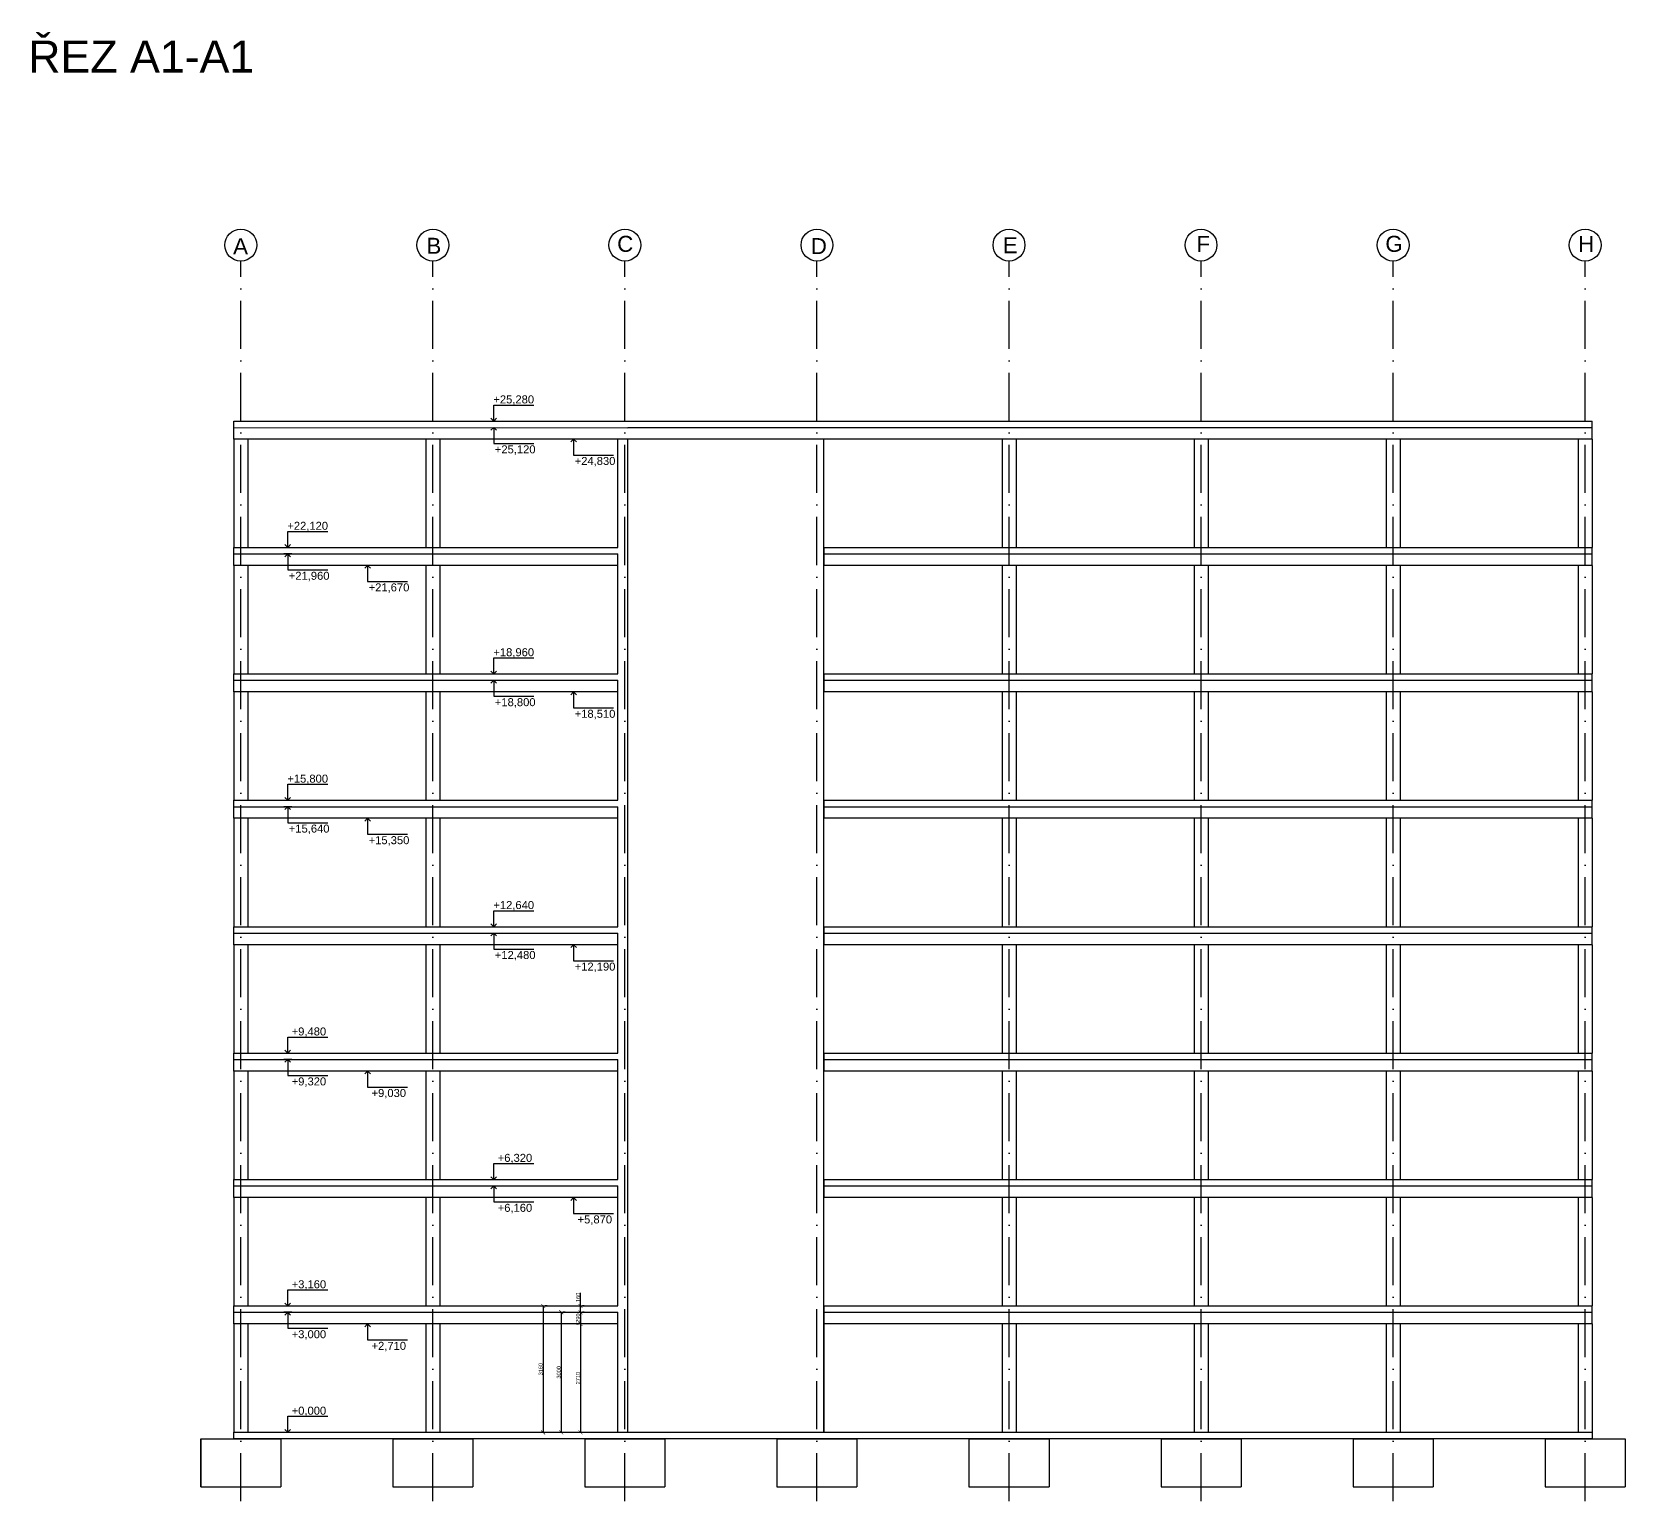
# Model space of a CAD drawing. Header units: millimetres. Extents: x 1924 to 471109, y -30014 to 109986.
# Drawn here: x 3497 to 43321, y 1225 to 37954 of the extents above; entities that cross this region are included whole.
import ezdxf

# ---------------------------------------------------------------- set-up
doc = ezdxf.new("R2010")
doc.units = ezdxf.units.MM
doc.header["$LTSCALE"] = 100
doc.linetypes.add('ACAD_ISO10W100', pattern=[18, 12, -3, 0, -3])
for name, color, linetype in [('koty', 140, 'Continuous'), ('rez osy', 255, 'ACAD_ISO10W100'), ('rez sloupy', 90, 'Continuous')]:
    doc.layers.add(name, color=color, linetype=linetype)
doc.layers.add('nosne steny', color=140, linetype='Continuous', lineweight=30, plot=False)
doc.layers.add('podlazi', color=40, linetype='Continuous', lineweight=30, plot=False)
for name, color, linetype, plot in [('osy objektu', 130, 'ACAD_ISO10W100', False), ('osy objektu text', 130, 'Continuous', False), ('patky', 240, 'Continuous', False), ('popisky', 140, 'Continuous', False), ('rez pasy', 50, 'Continuous', False)]:
    doc.layers.add(name, color=color, linetype=linetype, plot=plot)
doc.styles.add('osy', font='arial.ttf', dxfattribs={"height": 400})
doc.styles.add('popisky', font='arial.ttf', dxfattribs={"height": 200})
doc.styles.get("Standard").update_dxf_attribs({"font": 'arial.ttf'})
doc.dimstyles.new('koty 100', dxfattribs={"dimtxt": 100, "dimasz": 100, "dimexe": 50, "dimexo": 100, "dimgap": 10, "dimtad": 1, "dimtxsty": 'Standard', "dimblk": 'ARCHTICK', "dimcen": 2.5, "dimadec": 0, "dimazin": 0, "dimtfac": 1, "dimtmove": 0, "dimatfit": 3, "dimfxl": 1, "dimarcsym": 0})

# ---------------------------------------------------------------- blocks, each defined once
blk = doc.blocks.new('_ArchTick')
at = {"color": 0, "linetype": 'ByBlock', "const_width": 0.15}
blk.add_lwpolyline([(-0.5, -0.5), (0.5, 0.5)], dxfattribs=at)
blk = doc.blocks.new('*D39')
at = {"layer": 'Defpoints', "color": 0, "transparency": 16777216}
for p in [(17198, 6105), (17198, 5945), (17209, 5945)]:
    blk.add_point(p, dxfattribs=at)
at = {"layer": 'koty', "color": 0, "lineweight": -2, "transparency": 16777216}
for p, q in [((17209, 6105), (17209, 6436)), ((17209, 5945), (17209, 6105)), ((17298, 6105), (17259, 6105)), ((17298, 5945), (17259, 5945))]:
    blk.add_line(p, q, dxfattribs=at)
at = {"layer": 'koty', "color": 0, "lineweight": -2, "transparency": 16777216, "xscale": 100, "yscale": 100, "zscale": 100}
for p, rotation in [((17209, 6105), 90), ((17209, 5945), 270)]:
    blk.add_blockref('_ArchTick', p, dxfattribs=dict(at, rotation=rotation))
at = {"layer": 'koty', "color": 0, "transparency": 16777216, "insert": (17148, 6321), "char_height": 100, "attachment_point": 5, "rotation": 90}
blk.add_mtext('160', dxfattribs=at)
blk = doc.blocks.new('*D40')
at = {"layer": 'Defpoints', "color": 0, "transparency": 16777216}
for p in [(17198, 5945), (17209, 5655), (17211, 5655)]:
    blk.add_point(p, dxfattribs=at)
at = {"layer": 'koty', "color": 0, "lineweight": -2, "transparency": 16777216}
for p, q in [((17111, 5655), (17159, 5655)), ((17209, 5945), (17209, 5655)), ((17298, 5945), (17259, 5945))]:
    blk.add_line(p, q, dxfattribs=at)
at = {"layer": 'koty', "color": 0, "lineweight": -2, "transparency": 16777216, "xscale": 100, "yscale": 100, "zscale": 100}
for p, rotation in [((17209, 5945), 90), ((17209, 5655), 270)]:
    blk.add_blockref('_ArchTick', p, dxfattribs=dict(at, rotation=rotation))
at = {"layer": 'koty', "color": 0, "transparency": 16777216, "insert": (17148, 5800), "char_height": 100, "attachment_point": 5, "rotation": 90}
blk.add_mtext('290', dxfattribs=at)
blk = doc.blocks.new('*D41')
at = {"layer": 'Defpoints', "color": 0, "transparency": 16777216}
for p in [(17211, 5655), (17197, 2945), (17209, 2945)]:
    blk.add_point(p, dxfattribs=at)
at = {"layer": 'koty', "color": 0, "lineweight": -2, "transparency": 16777216}
for p, q in [((17111, 5655), (17159, 5655)), ((17209, 5655), (17209, 2945)), ((17297, 2945), (17259, 2945))]:
    blk.add_line(p, q, dxfattribs=at)
at = {"layer": 'koty', "color": 0, "lineweight": -2, "transparency": 16777216, "xscale": 100, "yscale": 100, "zscale": 100}
for p, rotation in [((17209, 5655), 90), ((17209, 2945), 270)]:
    blk.add_blockref('_ArchTick', p, dxfattribs=dict(at, rotation=rotation))
at = {"layer": 'koty', "color": 0, "transparency": 16777216, "insert": (17148, 4300), "char_height": 100, "attachment_point": 5, "rotation": 90}
blk.add_mtext('2710', dxfattribs=at)
blk = doc.blocks.new('*D42')
at = {"layer": 'Defpoints', "color": 0, "transparency": 16777216}
for p in [(16729, 5945), (16729, 2945), (16729, 2945)]:
    blk.add_point(p, dxfattribs=at)
at = {"layer": 'koty', "color": 0, "lineweight": -2, "transparency": 16777216}
for p, q in [((16729, 5945), (16729, 2945)), ((16829, 5945), (16779, 5945)), ((16829, 2945), (16779, 2945))]:
    blk.add_line(p, q, dxfattribs=at)
at = {"layer": 'koty', "color": 0, "lineweight": -2, "transparency": 16777216, "xscale": 100, "yscale": 100, "zscale": 100}
for p, rotation in [((16729, 5945), 90), ((16729, 2945), 270)]:
    blk.add_blockref('_ArchTick', p, dxfattribs=dict(at, rotation=rotation))
at = {"layer": 'koty', "color": 0, "transparency": 16777216, "insert": (16668, 4445), "char_height": 100, "attachment_point": 5, "rotation": 90}
blk.add_mtext('3000', dxfattribs=at)
blk = doc.blocks.new('*D43')
at = {"layer": 'Defpoints', "color": 0, "transparency": 16777216}
for p in [(16275, 6105), (16275, 2945), (16275, 2945)]:
    blk.add_point(p, dxfattribs=at)
at = {"layer": 'koty', "color": 0, "lineweight": -2, "transparency": 16777216}
for p, q in [((16275, 6105), (16275, 2945)), ((16375, 6105), (16325, 6105)), ((16375, 2945), (16325, 2945))]:
    blk.add_line(p, q, dxfattribs=at)
at = {"layer": 'koty', "color": 0, "lineweight": -2, "transparency": 16777216, "xscale": 100, "yscale": 100, "zscale": 100}
for p, rotation in [((16275, 6105), 90), ((16275, 2945), 270)]:
    blk.add_blockref('_ArchTick', p, dxfattribs=dict(at, rotation=rotation))
at = {"layer": 'koty', "color": 0, "transparency": 16777216, "insert": (16214, 4525), "char_height": 100, "attachment_point": 5, "rotation": 90}
blk.add_mtext('3160', dxfattribs=at)

msp = doc.modelspace()

# ---------------------------------------------------------------- linework, layer by layer
at = {"layer": 'nosne steny'}
for p, q in [((18145.722, 25065.213), (18145.722, 27775.213)), ((18395.722, 25065.213), (18395.722, 27775.213)), ((23295.722, 2945.213), (23295.722, 27775.213)), ((18145.722, 21905.213), (18145.722, 24905.213)), ((18395.722, 21905.213), (18395.722, 25065.213)), ((18395.722, 18745.213), (18395.722, 21905.213)), ((18145.722, 18745.213), (18145.722, 21745.213)), ((18395.722, 15585.213), (18395.722, 18745.213)), ((18145.722, 15585.213), (18145.722, 18585.213)), ((18395.722, 12425.213), (18395.722, 15585.213)), ((18145.722, 12425.213), (18145.722, 15425.213)), ((18395.722, 9265.213), (18395.722, 12425.213)), ((18145.722, 9265.213), (18145.722, 12265.213)), ((18395.722, 6105.213), (18395.722, 9265.213)), ((18145.722, 6105.213), (18145.722, 9105.213)), ((18395.722, 2945.213), (18395.722, 6105.213)), ((18145.722, 2945.213), (18145.722, 5945.213)), ((23295.722, 5655.213), (23295.722, 2945.213))]:
    msp.add_line(p, q, dxfattribs=at)
at = {"layer": 'osy objektu'}
for p, q in [((8720.722, 1225.213), (8720.722, 32225.213)), ((13520.722, 1225.213), (13520.722, 32225.213)), ((18320.722, 1225.213), (18320.722, 32225.213)), ((23120.722, 1225.213), (23120.722, 32225.213)), ((27920.722, 1225.213), (27920.722, 32225.213)), ((32720.722, 1225.213), (32720.722, 32225.213)), ((37520.722, 1225.213), (37520.722, 32225.213)), ((42320.722, 1225.213), (42320.722, 32225.213))]:
    msp.add_line(p, q, dxfattribs=at)
at = {"layer": 'osy objektu text'}
for centre in [(8720.722, 32623.453), (13520.722, 32623.453), (18320.722, 32623.453), (23120.722, 32623.453), (27920.722, 32623.453), (32720.722, 32623.453), (37520.722, 32623.453), (42320.722, 32623.453)]:
    msp.add_circle(centre, 398.24, dxfattribs=at)
at = {"layer": 'patky'}
for p, q in [((7720.722, 2785.213), (7720.722, 1585.213)), ((7720.722, 1585.213), (7720.722, 2785.213)), ((7720.722, 2785.213), (9720.722, 2785.213)), ((9720.722, 2785.213), (9720.722, 1585.213)), ((12520.722, 2785.213), (12520.722, 1585.213)), ((12520.722, 2785.213), (14520.722, 2785.213)), ((14520.722, 2785.213), (14520.722, 1585.213)), ((17320.722, 2785.213), (17320.722, 1585.213)), ((17320.722, 2785.213), (19320.722, 2785.213)), ((19320.722, 2785.213), (19320.722, 1585.213)), ((22120.722, 2785.213), (22120.722, 1585.213)), ((22120.722, 2785.213), (24120.722, 2785.213)), ((24120.722, 2785.213), (24120.722, 1585.213)), ((26920.722, 2785.213), (26920.722, 1585.213)), ((26920.722, 2785.213), (28920.722, 2785.213)), ((28920.722, 2785.213), (28920.722, 1585.213)), ((31720.722, 2785.213), (31720.722, 1585.213)), ((31720.722, 2785.213), (33720.722, 2785.213)), ((33720.722, 2785.213), (33720.722, 1585.213)), ((36520.722, 2785.213), (36520.722, 1585.213)), ((36520.722, 2785.213), (38520.722, 2785.213)), ((38520.722, 2785.213), (38520.722, 1585.213)), ((41320.722, 2785.213), (41320.722, 1585.213)), ((41320.722, 2785.213), (43320.722, 2785.213)), ((43320.722, 2785.213), (43320.722, 1585.213)), ((7720.722, 1585.213), (9720.722, 1585.213)), ((12520.722, 1585.213), (14520.722, 1585.213)), ((17320.722, 1585.213), (19320.722, 1585.213)), ((22120.722, 1585.213), (24120.722, 1585.213)), ((26920.722, 1585.213), (28920.722, 1585.213)), ((31720.722, 1585.213), (33720.722, 1585.213)), ((36520.722, 1585.213), (38520.722, 1585.213)), ((41320.722, 1585.213), (43320.722, 1585.213))]:
    msp.add_line(p, q, dxfattribs=at)
at = {"layer": 'podlazi'}
for p, q in [((8545.722, 28065.213), (8545.722, 28225.213)), ((8545.722, 28225.213), (18395.722, 28225.213)), ((8545.722, 28065.213), (18395.722, 28058.911)), ((18395.722, 28225.213), (42495.722, 28225.213)), ((18395.722, 28065.213), (42495.722, 28065.213)), ((42495.722, 28065.213), (42495.722, 28225.213)), ((8545.722, 24905.213), (8545.722, 25065.213)), ((8545.722, 25065.213), (18145.722, 25065.213)), ((8545.722, 24905.213), (18145.722, 24905.213)), ((23295.722, 25065.213), (42495.722, 25065.213)), ((23295.722, 25065.213), (23295.722, 24905.213)), ((23295.722, 24905.213), (42495.722, 24905.213)), ((42495.722, 24905.213), (42495.722, 25065.213)), ((8545.722, 21745.213), (8545.722, 21905.213)), ((8545.722, 21905.213), (18145.722, 21905.213)), ((23295.722, 21905.213), (42495.722, 21905.213)), ((23295.722, 21905.213), (23295.722, 21745.213)), ((42495.722, 21745.213), (42495.722, 21905.213)), ((8545.722, 21745.213), (18145.722, 21745.213)), ((23295.722, 21745.213), (42495.722, 21745.213)), ((8545.722, 18585.213), (8545.722, 18745.213)), ((8545.722, 18745.213), (18145.722, 18745.213)), ((23295.722, 18745.213), (42495.722, 18745.213)), ((23295.722, 18745.213), (23295.722, 18585.213)), ((42495.722, 18585.213), (42495.722, 18745.213)), ((8545.722, 18585.213), (18145.722, 18585.213)), ((23295.722, 18585.213), (42495.722, 18585.213)), ((8545.722, 15425.213), (8545.722, 15585.213)), ((8545.722, 15585.213), (18145.722, 15585.213)), ((23295.722, 15585.213), (42495.722, 15585.213)), ((23295.722, 15585.213), (23295.722, 15425.213)), ((42495.722, 15425.213), (42495.722, 15585.213)), ((8545.722, 15425.213), (18145.722, 15425.213)), ((23295.722, 15425.213), (42495.722, 15425.213)), ((8545.722, 12265.213), (8545.722, 12425.213)), ((8545.722, 12425.213), (18145.722, 12425.213)), ((23295.722, 12425.213), (42495.722, 12425.213)), ((23295.722, 12425.213), (23295.722, 12265.213)), ((42495.722, 12265.213), (42495.722, 12425.213)), ((8545.722, 12265.213), (18145.722, 12265.213)), ((23295.722, 12265.213), (42495.722, 12265.213)), ((8545.722, 9105.213), (8545.722, 9265.213)), ((8545.722, 9265.213), (18145.722, 9265.213)), ((23295.722, 9265.213), (42495.722, 9265.213)), ((23295.722, 9265.213), (23295.722, 9105.213)), ((42495.722, 9105.213), (42495.722, 9265.213)), ((8545.722, 9105.213), (18145.722, 9105.213)), ((23295.722, 9105.213), (42495.722, 9105.213)), ((8545.722, 5945.213), (8545.722, 6105.213)), ((8545.722, 6105.213), (18145.722, 6105.213)), ((23295.722, 6105.213), (42495.722, 6105.213)), ((23295.722, 6105.213), (23295.722, 5945.213)), ((42495.722, 5945.213), (42495.722, 6105.213)), ((8545.722, 5945.213), (18145.722, 5945.213)), ((23295.722, 5945.213), (42495.722, 5945.213)), ((8545.722, 2785.213), (8545.722, 2945.213)), ((8545.722, 2945.213), (42495.722, 2945.213)), ((42495.722, 2945.213), (42495.722, 2785.213)), ((42495.722, 2785.213), (8545.722, 2785.213))]:
    msp.add_line(p, q, dxfattribs=at)
at = {"layer": 'popisky'}
for p, q in [((15043.15, 28225.213), (14972.44, 28295.923)), ((15043.15, 28225.213), (15043.15, 28625.213)), ((15043.15, 28625.213), (16043.15, 28625.213)), ((15043.15, 28225.213), (15113.861, 28295.923)), ((15043.15, 28065.213), (14972.44, 27994.502)), ((15043.15, 28065.213), (15043.15, 27665.213)), ((15043.15, 28065.213), (15113.861, 27994.502)), ((15043.15, 27665.213), (16043.15, 27665.213)), ((17139.22, 27775.213), (16939.22, 27775.213)), ((17039.22, 27775.213), (16968.509, 27704.502)), ((17039.22, 27775.213), (17039.22, 27375.213)), ((17039.22, 27775.213), (17109.93, 27704.502)), ((17039.22, 27375.213), (18039.22, 27375.213)), ((9893.15, 25065.213), (9822.44, 25135.923)), ((9893.15, 25065.213), (9893.15, 25465.213)), ((9893.15, 25465.213), (10893.15, 25465.213)), ((9893.15, 25065.213), (9963.861, 25135.923)), ((9993.15, 24905.213), (9793.15, 24905.213)), ((9893.15, 24905.213), (9822.44, 24834.502)), ((9893.15, 24905.213), (9893.15, 24505.213)), ((9893.15, 24905.213), (9963.861, 24834.502)), ((9893.15, 24505.213), (10893.15, 24505.213)), ((11989.22, 24615.213), (11789.22, 24615.213)), ((11889.22, 24615.213), (11818.509, 24544.502)), ((11889.22, 24615.213), (11889.22, 24215.213)), ((11889.22, 24615.213), (11959.93, 24544.502)), ((11889.22, 24215.213), (12889.22, 24215.213)), ((15043.15, 21905.213), (15043.15, 22305.213)), ((15043.15, 22305.213), (16043.15, 22305.213)), ((15043.15, 21905.213), (14972.44, 21975.923)), ((15043.15, 21905.213), (15113.861, 21975.923)), ((15043.15, 21745.213), (14972.44, 21674.502)), ((15043.15, 21745.213), (15043.15, 21345.213)), ((15043.15, 21745.213), (15113.861, 21674.502)), ((15043.15, 21345.213), (16043.15, 21345.213)), ((17139.22, 21455.213), (16939.22, 21455.213)), ((17039.22, 21455.213), (16968.509, 21384.502)), ((17039.22, 21455.213), (17039.22, 21055.213)), ((17039.22, 21455.213), (17109.93, 21384.502)), ((17039.22, 21055.213), (18039.22, 21055.213)), ((9893.15, 18745.213), (9893.15, 19145.213)), ((9893.15, 19145.213), (10893.15, 19145.213)), ((9893.15, 18745.213), (9822.44, 18815.923)), ((9893.15, 18745.213), (9963.861, 18815.923)), ((9993.15, 18585.213), (9793.15, 18585.213)), ((9893.15, 18585.213), (9822.44, 18514.502)), ((9893.15, 18585.213), (9893.15, 18185.213)), ((9893.15, 18585.213), (9963.861, 18514.502)), ((9893.15, 18185.213), (10893.15, 18185.213)), ((11989.22, 18295.213), (11789.22, 18295.213)), ((11889.22, 18295.213), (11818.509, 18224.502)), ((11889.22, 18295.213), (11889.22, 17895.213)), ((11889.22, 18295.213), (11959.93, 18224.502)), ((11889.22, 17895.213), (12889.22, 17895.213)), ((15043.15, 15585.213), (15043.15, 15985.213)), ((15043.15, 15985.213), (16043.15, 15985.213)), ((15043.15, 15585.213), (14972.44, 15655.923)), ((15043.15, 15585.213), (15113.861, 15655.923)), ((15043.15, 15425.213), (14972.44, 15354.502)), ((15043.15, 15425.213), (15043.15, 15025.213)), ((15043.15, 15425.213), (15113.861, 15354.502)), ((17139.22, 15135.213), (16939.22, 15135.213)), ((17039.22, 15135.213), (16968.509, 15064.502)), ((17039.22, 15135.213), (17039.22, 14735.213)), ((17039.22, 15135.213), (17109.93, 15064.502)), ((15043.15, 15025.213), (16043.15, 15025.213)), ((17039.22, 14735.213), (18039.22, 14735.213)), ((9893.15, 12425.213), (9893.15, 12825.213)), ((9893.15, 12825.213), (10893.15, 12825.213)), ((9893.15, 12425.213), (9822.44, 12495.923)), ((9893.15, 12425.213), (9963.861, 12495.923)), ((9993.15, 12265.213), (9793.15, 12265.213)), ((9893.15, 12265.213), (9822.44, 12194.502)), ((9893.15, 12265.213), (9893.15, 11865.213)), ((9893.15, 12265.213), (9963.861, 12194.502)), ((11989.22, 11975.213), (11789.22, 11975.213)), ((11889.22, 11975.213), (11818.509, 11904.502)), ((11889.22, 11975.213), (11889.22, 11575.213)), ((11889.22, 11975.213), (11959.93, 11904.502)), ((9893.15, 11865.213), (10893.15, 11865.213)), ((11889.22, 11575.213), (12889.22, 11575.213)), ((15043.15, 9265.213), (15043.15, 9665.213)), ((15043.15, 9665.213), (16043.15, 9665.213)), ((15043.15, 9265.213), (14972.44, 9335.923)), ((15043.15, 9265.213), (15113.861, 9335.923)), ((15043.15, 9105.213), (14972.44, 9034.502)), ((15043.15, 9105.213), (15043.15, 8705.213)), ((15043.15, 9105.213), (15113.861, 9034.502)), ((17139.22, 8815.213), (16939.22, 8815.213)), ((17039.22, 8815.213), (16968.509, 8744.502)), ((17039.22, 8815.213), (17039.22, 8415.213)), ((17039.22, 8815.213), (17109.93, 8744.502)), ((15043.15, 8705.213), (16043.15, 8705.213)), ((17039.22, 8415.213), (18039.22, 8415.213)), ((9893.15, 6105.213), (9893.15, 6505.213)), ((9893.15, 6505.213), (10893.15, 6505.213)), ((9893.15, 6105.213), (9822.44, 6175.923)), ((9893.15, 6105.213), (9963.861, 6175.923)), ((9993.15, 5945.213), (9793.15, 5945.213)), ((9893.15, 5945.213), (9822.44, 5874.502)), ((9893.15, 5945.213), (9893.15, 5545.213)), ((9893.15, 5945.213), (9963.861, 5874.502)), ((11989.22, 5655.213), (11789.22, 5655.213)), ((11889.22, 5655.213), (11818.509, 5584.502)), ((11889.22, 5655.213), (11889.22, 5255.213)), ((11889.22, 5655.213), (11959.93, 5584.502)), ((9893.15, 5545.213), (10893.15, 5545.213)), ((11889.22, 5255.213), (12889.22, 5255.213)), ((9893.15, 2945.213), (9893.15, 3345.213)), ((9893.15, 3345.213), (10893.15, 3345.213)), ((9793.15, 2945.213), (9993.15, 2945.213)), ((9893.15, 2945.213), (9822.44, 3015.923)), ((9893.15, 2945.213), (9963.861, 3015.923))]:
    msp.add_line(p, q, dxfattribs=at)
at = {"layer": 'rez pasy'}
for p, q in [((8545.722, 27775.213), (8545.722, 28065.213)), ((42495.722, 27775.213), (42495.722, 28065.213)), ((18145.722, 27775.213), (8545.722, 27775.213)), ((42495.722, 27775.213), (18145.722, 27775.213)), ((8545.722, 24615.213), (8545.722, 24905.213)), ((23295.722, 24905.213), (23295.722, 24615.213)), ((42495.722, 24615.213), (42495.722, 24905.213)), ((18145.722, 24615.213), (8545.722, 24615.213)), ((42495.722, 24615.213), (23295.722, 24615.213)), ((8545.722, 21455.213), (8545.722, 21745.213)), ((23295.722, 21745.213), (23295.722, 21455.213)), ((42495.722, 21455.213), (42495.722, 21745.213)), ((18145.722, 21455.213), (8545.722, 21455.213)), ((42495.722, 21455.213), (23295.722, 21455.213)), ((8545.722, 18295.213), (8545.722, 18585.213)), ((23295.722, 18585.213), (23295.722, 18295.213)), ((42495.722, 18295.213), (42495.722, 18585.213)), ((18145.722, 18295.213), (8545.722, 18295.213)), ((42495.722, 18295.213), (23295.722, 18295.213)), ((8545.722, 15135.213), (8545.722, 15425.213)), ((18145.722, 15135.213), (8545.722, 15135.213)), ((23295.722, 15425.213), (23295.722, 15135.213)), ((42495.722, 15135.213), (23295.722, 15135.213)), ((42495.722, 15135.213), (42495.722, 15425.213)), ((8545.722, 11975.213), (8545.722, 12265.213)), ((18145.722, 11975.213), (8545.722, 11975.213)), ((23295.722, 12265.213), (23295.722, 11975.213)), ((42495.722, 11975.213), (23295.722, 11975.213)), ((42495.722, 11975.213), (42495.722, 12265.213)), ((8545.722, 8815.213), (8545.722, 9105.213)), ((18145.722, 8815.213), (8545.722, 8815.213)), ((23295.722, 9105.213), (23295.722, 8815.213)), ((42495.722, 8815.213), (23295.722, 8815.213)), ((42495.722, 8815.213), (42495.722, 9105.213)), ((8545.722, 5655.213), (8545.722, 5945.213)), ((18145.722, 5655.213), (8545.722, 5655.213)), ((23295.722, 5945.213), (23295.722, 5655.213)), ((42495.722, 5655.213), (23295.722, 5655.213)), ((42495.722, 5655.213), (42495.722, 5945.213))]:
    msp.add_line(p, q, dxfattribs=at)
at = {"layer": 'rez sloupy'}
for p, q in [((8545.722, 27775.213), (8545.722, 25065.213)), ((8895.722, 27775.213), (8895.722, 25065.213)), ((13345.722, 27775.213), (13345.722, 25065.213)), ((13695.722, 27775.213), (13695.722, 25065.213)), ((27745.722, 27775.213), (27745.722, 25065.213)), ((28095.722, 27775.213), (28095.722, 25065.213)), ((32545.722, 27775.213), (32545.722, 25065.213)), ((32895.722, 27775.213), (32895.722, 25065.213)), ((37345.722, 27775.213), (37345.722, 25065.213)), ((37695.722, 27775.213), (37695.722, 25065.213)), ((42145.722, 27775.213), (42145.722, 25065.213)), ((42495.722, 27775.213), (42495.722, 25065.213)), ((8545.722, 24615.213), (8545.722, 21905.213)), ((8895.722, 24615.213), (8895.722, 21905.213)), ((13345.722, 24615.213), (13345.722, 21905.213)), ((13695.722, 24615.213), (13695.722, 21905.213)), ((27745.722, 24615.213), (27745.722, 21905.213)), ((28095.722, 24615.213), (28095.722, 21905.213)), ((32545.722, 24615.213), (32545.722, 21905.213)), ((32895.722, 24615.213), (32895.722, 21905.213)), ((37345.722, 24615.213), (37345.722, 21905.213)), ((37695.722, 24615.213), (37695.722, 21905.213)), ((42145.722, 24615.213), (42145.722, 21905.213)), ((42495.722, 24615.213), (42495.722, 21905.213)), ((8545.722, 21455.213), (8545.722, 18745.213)), ((8895.722, 21455.213), (8895.722, 18745.213)), ((13345.722, 21455.213), (13345.722, 18745.213)), ((13695.722, 21455.213), (13695.722, 18745.213)), ((27745.722, 21455.213), (27745.722, 18745.213)), ((28095.722, 21455.213), (28095.722, 18745.213)), ((32545.722, 21455.213), (32545.722, 18745.213)), ((32895.722, 21455.213), (32895.722, 18745.213)), ((37345.722, 21455.213), (37345.722, 18745.213)), ((37695.722, 21455.213), (37695.722, 18745.213)), ((42145.722, 21455.213), (42145.722, 18745.213)), ((42495.722, 21455.213), (42495.722, 18745.213)), ((8545.722, 18295.213), (8545.722, 15585.213)), ((8895.722, 18295.213), (8895.722, 15585.213)), ((13345.722, 18295.213), (13345.722, 15585.213)), ((13695.722, 18295.213), (13695.722, 15585.213)), ((27745.722, 18295.213), (27745.722, 15585.213)), ((28095.722, 18295.213), (28095.722, 15585.213)), ((32545.722, 18295.213), (32545.722, 15585.213)), ((32895.722, 18295.213), (32895.722, 15585.213)), ((37345.722, 18295.213), (37345.722, 15585.213)), ((37695.722, 18295.213), (37695.722, 15585.213)), ((42145.722, 18295.213), (42145.722, 15585.213)), ((42495.722, 18295.213), (42495.722, 15585.213)), ((8545.722, 15135.213), (8545.722, 12425.213)), ((8895.722, 15135.213), (8895.722, 12425.213)), ((13345.722, 15135.213), (13345.722, 12425.213)), ((13695.722, 15135.213), (13695.722, 12425.213)), ((27745.722, 15135.213), (27745.722, 12425.213)), ((28095.722, 15135.213), (28095.722, 12425.213)), ((32545.722, 15135.213), (32545.722, 12425.213)), ((32895.722, 15135.213), (32895.722, 12425.213)), ((37345.722, 15135.213), (37345.722, 12425.213)), ((37695.722, 15135.213), (37695.722, 12425.213)), ((42145.722, 15135.213), (42145.722, 12425.213)), ((42495.722, 15135.213), (42495.722, 12425.213)), ((8545.722, 11975.213), (8545.722, 9265.213)), ((8895.722, 11975.213), (8895.722, 9265.213)), ((13345.722, 11975.213), (13345.722, 9265.213)), ((13695.722, 11975.213), (13695.722, 9265.213)), ((27745.722, 11975.213), (27745.722, 9265.213)), ((28095.722, 11975.213), (28095.722, 9265.213)), ((32545.722, 11975.213), (32545.722, 9265.213)), ((32895.722, 11975.213), (32895.722, 9265.213)), ((37345.722, 11975.213), (37345.722, 9265.213)), ((37695.722, 11975.213), (37695.722, 9265.213)), ((42145.722, 11975.213), (42145.722, 9265.213)), ((42495.722, 11975.213), (42495.722, 9265.213)), ((8545.722, 8815.213), (8545.722, 6105.213)), ((8895.722, 8815.213), (8895.722, 6105.213)), ((13345.722, 8815.213), (13345.722, 6105.213)), ((13695.722, 8815.213), (13695.722, 6105.213)), ((27745.722, 8815.213), (27745.722, 6105.213)), ((28095.722, 8815.213), (28095.722, 6105.213)), ((32545.722, 8815.213), (32545.722, 6105.213)), ((32895.722, 8815.213), (32895.722, 6105.213)), ((37345.722, 8815.213), (37345.722, 6105.213)), ((37695.722, 8815.213), (37695.722, 6105.213)), ((42145.722, 8815.213), (42145.722, 6105.213)), ((42495.722, 8815.213), (42495.722, 6105.213)), ((8545.722, 5655.213), (8545.722, 2945.213)), ((8895.722, 5655.213), (8895.722, 2945.213)), ((13345.722, 5655.213), (13345.722, 2945.213)), ((13695.722, 5655.213), (13695.722, 2945.213)), ((27745.722, 5655.213), (27745.722, 2945.213)), ((28095.722, 5655.213), (28095.722, 2945.213)), ((32545.722, 5655.213), (32545.722, 2945.213)), ((32895.722, 5655.213), (32895.722, 2945.213)), ((37345.722, 5655.213), (37345.722, 2945.213)), ((37695.722, 5655.213), (37695.722, 2945.213)), ((42145.722, 5655.213), (42145.722, 2945.213)), ((42495.722, 5655.213), (42495.722, 2945.213))]:
    msp.add_line(p, q, dxfattribs=at)

# ---------------------------------------------------------------- texts
at = {"layer": 'osy objektu text', "char_height": 400, "attachment_point": 1, "style": 'osy'}
for s, insert in [('A', (8527.048, 32794.5)), ('B', (13357.822, 32806.26)), ('C', (18127.048, 32854.709)), ('D', (22965.746, 32799.024)), ('E', (27762.414, 32821.62)), ('F', (32603.579, 32854.709)), ('G', (37327.048, 32854.709)), ('H', (42146.594, 32854.709))]:
    msp.add_mtext_dynamic_manual_height_columns(s, width=3598.57763, gutter_width=2000, heights=[0], dxfattribs=dict(at, insert=insert))
at = {"layer": 'popisky', "char_height": 200, "attachment_point": 1, "style": 'popisky'}
for s, insert in [('\\pxi-3,l4,t4;+25,280', (14832.263, 28866.188)), ('\\pxi-3,l4,t4;+25,120', (14868.951, 27617.47)), ('\\pxi-3,l4,t4;+24,830', (16865.02, 27327.47)), ('\\pxi-3,l4,t4;+22,120', (9682.263, 25706.188)), ('\\pxi-3,l4,t4;+21,960', (9718.951, 24457.47)), ('\\pxi-3,l4,t4;+21,670', (11715.02, 24167.47)), ('\\pxi-3,l4,t4;+18,960', (14832.263, 22546.188)), ('\\pxi-3,l4,t4;+18,800', (14868.951, 21297.47)), ('\\pxi-3,l4,t4;+18,510', (16865.02, 21007.47)), ('\\pxi-3,l4,t4;+15,800', (9682.263, 19386.188)), ('\\pxi-3,l4,t4;+15,640', (9718.951, 18137.47)), ('\\pxi-3,l4,t4;+15,350', (11715.02, 17847.47)), ('\\pxi-3,l4,t4;+12,640', (14832.263, 16226.188)), ('\\pxi-3,l4,t4;+12,480', (14868.951, 14977.47)), ('\\pxi-3,l4,t4;+12,190', (16865.02, 14687.47)), ('\\pxi-3,l4,t4;+9,480', (9791.098, 13066.188)), ('\\pxi-3,l4,t4;+9,320', (9791.098, 11817.47)), ('\\pxi-3,l4,t4;+9,030', (11787.167, 11527.47)), ('\\pxi-3,l4,t4;+6,320', (14941.098, 9906.188)), ('\\pxi-3,l4,t4;+6,160', (14941.098, 8657.47)), ('\\pxi-3,l4,t4;+5,870', (16937.167, 8367.47)), ('\\pxi-3,l4,t4;+3,160', (9791.098, 6746.188)), ('\\pxi-3,l4,t4;+3,000', (9791.098, 5497.47)), ('\\pxi-3,l4,t4;+2,710', (11787.167, 5207.47)), ('\\pxi-3,l4,t4;+0,000', (9791.098, 3586.188))]:
    msp.add_mtext_dynamic_manual_height_columns(s, width=903.81092, gutter_width=1000, heights=[0], dxfattribs=dict(at, insert=insert))
at = {"layer": 'rez osy', "insert": (3405.594, 37737.507), "char_height": 800, "attachment_point": 1, "style": 'popisky'}
msp.add_mtext_dynamic_manual_height_columns('ŘEZ A1-A1', width=5981.13627, gutter_width=1000, heights=[0], dxfattribs=at)

# ---------------------------------------------------------------- dimensions: what is measured, and where the dimension line sits
at = {"layer": 'koty'}
dim = msp.add_linear_dim(base=(17208.669, 5945.213), p1=(17197.961, 6105.213), p2=(17197.961, 5945.213), angle=90, dimstyle='koty 100', dxfattribs=at)
dim.commit()
dim.dimension.update_dxf_attribs({"geometry": '*D39', "text_midpoint": (17208.669, 6320.806), "dimtype": 160})
for base, p1, p2, picture, middle in [((16275.09, 2945.213), (16275.09, 6105.213), (16275.09, 2945.213), '*D43', (16213.998, 4525.213)), ((16729.288, 2945.213), (16729.288, 5945.213), (16729.288, 2945.213), '*D42', (16668.197, 4445.213))]:
    dim = msp.add_linear_dim(base=base, p1=p1, p2=p2, angle=90, dimstyle='koty 100', dxfattribs=at)
    dim.commit()
    dim.dimension.update_dxf_attribs({"geometry": picture, "text_midpoint": middle})
for base, p1, p2, picture, middle in [((17208.669, 5655.213), (17197.961, 5945.213), (17211.293, 5655.213), '*D40', (17147.612, 5800.213)), ((17208.669, 2945.213), (17211.293, 5655.213), (17197.25, 2945.213), '*D41', (17147.612, 4300.213))]:
    dim = msp.add_linear_dim(base=base, p1=p1, p2=p2, angle=90, dimstyle='koty 100', override={"dimtmove": 1}, dxfattribs=at)
    dim.commit()
    dim.dimension.update_dxf_attribs({"geometry": picture, "text_midpoint": middle})

doc.saveas('drawing.dxf')
